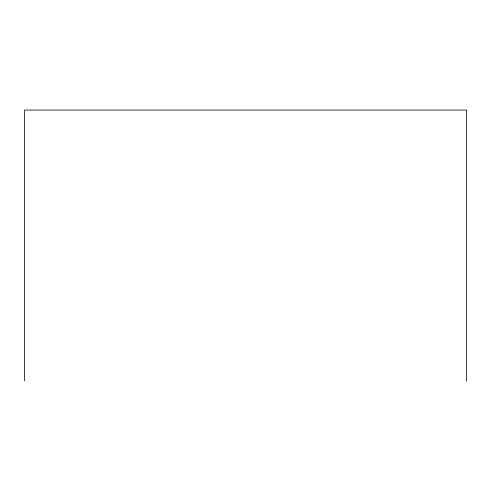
<?xml version="1.0" encoding="UTF-8"?>
<svg xmlns="http://www.w3.org/2000/svg" width="491" height="491" viewBox="0 0 491 491"><rect width="100%" height="100%" fill="white"/><g stroke="black" fill="none" stroke-linecap="round" stroke-linejoin="round"><path stroke-width="0.74" d="M466.45 380.955L466.45 110.045L24.55 110.045L24.55 380.955"/></g></svg>
